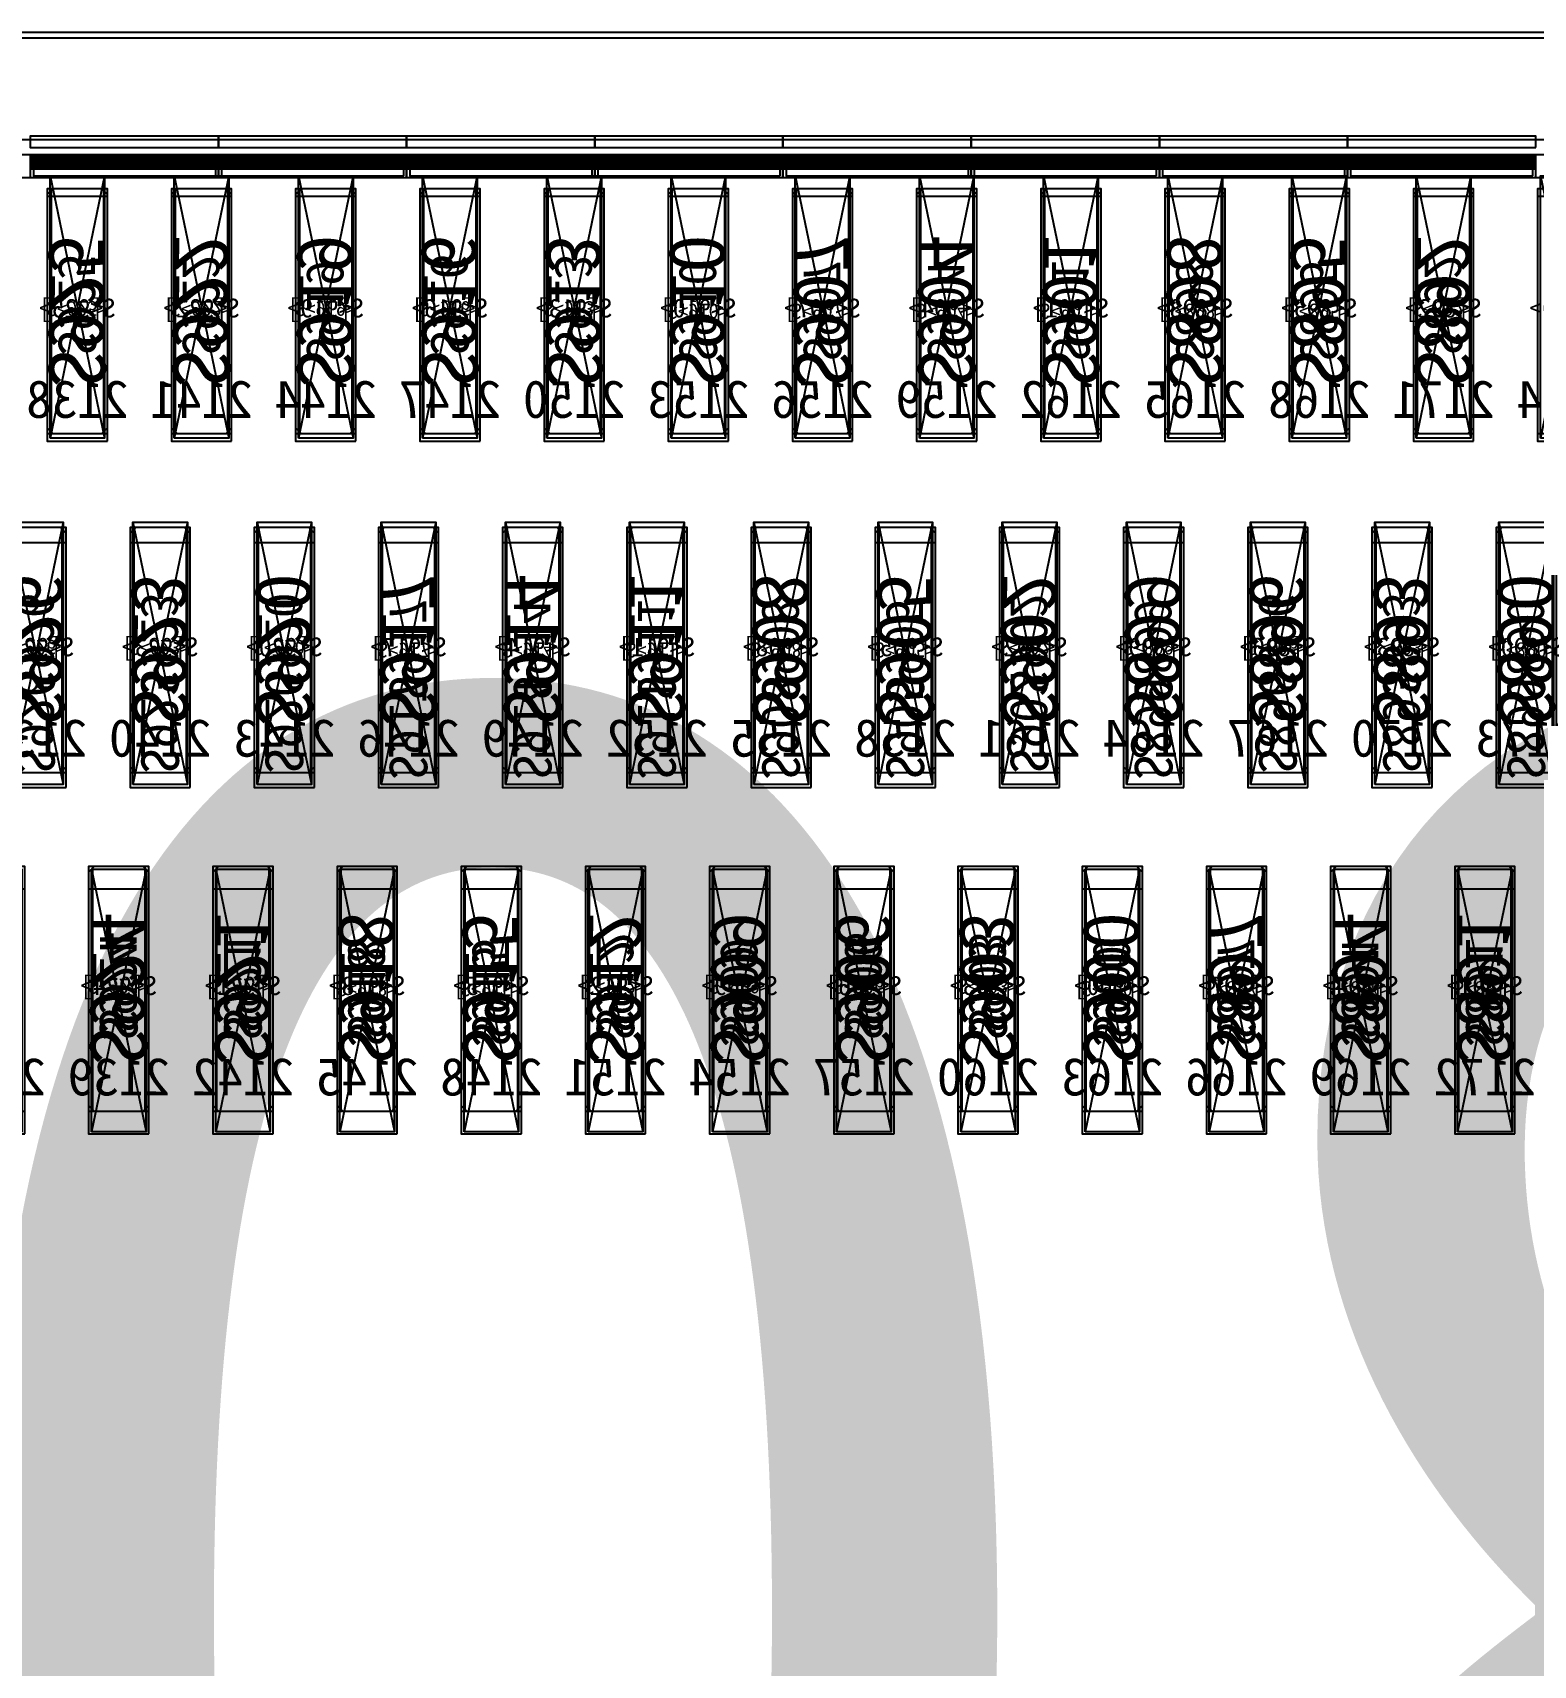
# Model space of a CAD drawing. Header units: millimetres. Extents: x 427 to 2444, y 137 to 817.
# Drawn here: x 1138.7974 to 1139.1962, y 301.2176 to 301.6514 of the extents above; entities that cross this region are included whole.
import ezdxf
from ezdxf.enums import TextEntityAlignment as Align

# ---------------------------------------------------------------- set-up
doc = ezdxf.new("R2010")
doc.units = ezdxf.units.MM
for name, color, linetype in [('L0', 211, 'Continuous'), ('L102', 91, 'Continuous'), ('L114', 213, 'Continuous'), ('L240', 60, 'Continuous'), ('L241', 200, 'Continuous'), ('L242', 51, 'Continuous'), ('L245', 53, 'Continuous'), ('L246', 93, 'Continuous'), ('L247', 13, 'Continuous'), ('L248', 171, 'Continuous'), ('L59', 140, 'Continuous'), ('L63', 4, 'Continuous'), ('L98', 150, 'Continuous')]:
    doc.layers.add(name, color=color, linetype=linetype)
doc.styles.add('txt', font='simhei.ttf')

# ---------------------------------------------------------------- blocks, each defined once
blk = doc.blocks.new('HX8394_F_PAD')
at = {"layer": 'L0'}
blk.add_lwpolyline([(-13.86, -0.4025), (-13.86, 0.4025), (13.86, 0.4025), (13.86, -0.4025), (-13.86, -0.4025)], close=True, dxfattribs=at)
at = {"layer": 'L241'}
blk.add_lwpolyline([(-13.9, -0.435), (-13.9, 0.435), (13.9, 0.435), (13.9, -0.435), (-13.9, -0.435)], close=True, dxfattribs=at)
at = {"layer": 'L242'}
for points in [[(-3.532, 0.3285), (-3.5335, 0.33), (-3.5335, 0.392), (-3.532, 0.3935), (-3.519, 0.3935), (-3.5175, 0.392), (-3.5175, 0.33), (-3.519, 0.3285), (-3.532, 0.3285)], [(-3.499, 0.3285), (-3.5005, 0.33), (-3.5005, 0.392), (-3.499, 0.3935), (-3.486, 0.3935), (-3.4845, 0.392), (-3.4845, 0.33), (-3.486, 0.3285), (-3.499, 0.3285)], [(-3.466, 0.3285), (-3.4675, 0.33), (-3.4675, 0.392), (-3.466, 0.3935), (-3.453, 0.3935), (-3.4515, 0.392), (-3.4515, 0.33), (-3.453, 0.3285), (-3.466, 0.3285)], [(-3.433, 0.3285), (-3.4345, 0.33), (-3.4345, 0.392), (-3.433, 0.3935), (-3.42, 0.3935), (-3.4185, 0.392), (-3.4185, 0.33), (-3.42, 0.3285), (-3.433, 0.3285)], [(-3.4, 0.3285), (-3.4015, 0.33), (-3.4015, 0.392), (-3.4, 0.3935), (-3.387, 0.3935), (-3.3855, 0.392), (-3.3855, 0.33), (-3.387, 0.3285), (-3.4, 0.3285)], [(-3.367, 0.3285), (-3.3685, 0.33), (-3.3685, 0.392), (-3.367, 0.3935), (-3.354, 0.3935), (-3.3525, 0.392), (-3.3525, 0.33), (-3.354, 0.3285), (-3.367, 0.3285)], [(-3.334, 0.3285), (-3.3355, 0.33), (-3.3355, 0.392), (-3.334, 0.3935), (-3.321, 0.3935), (-3.3195, 0.392), (-3.3195, 0.33), (-3.321, 0.3285), (-3.334, 0.3285)], [(-3.301, 0.3285), (-3.3025, 0.33), (-3.3025, 0.392), (-3.301, 0.3935), (-3.288, 0.3935), (-3.2865, 0.392), (-3.2865, 0.33), (-3.288, 0.3285), (-3.301, 0.3285)], [(-3.268, 0.3285), (-3.2695, 0.33), (-3.2695, 0.392), (-3.268, 0.3935), (-3.255, 0.3935), (-3.2535, 0.392), (-3.2535, 0.33), (-3.255, 0.3285), (-3.268, 0.3285)], [(-3.235, 0.3285), (-3.2365, 0.33), (-3.2365, 0.392), (-3.235, 0.3935), (-3.222, 0.3935), (-3.2205, 0.392), (-3.2205, 0.33), (-3.222, 0.3285), (-3.235, 0.3285)], [(-3.202, 0.3285), (-3.2035, 0.33), (-3.2035, 0.392), (-3.202, 0.3935), (-3.189, 0.3935), (-3.1875, 0.392), (-3.1875, 0.33), (-3.189, 0.3285), (-3.202, 0.3285)], [(-3.169, 0.3285), (-3.1705, 0.33), (-3.1705, 0.392), (-3.169, 0.3935), (-3.156, 0.3935), (-3.1545, 0.392), (-3.1545, 0.33), (-3.156, 0.3285), (-3.169, 0.3285)], [(-3.554, 0.2385), (-3.5555, 0.24), (-3.5555, 0.302), (-3.554, 0.3035), (-3.541, 0.3035), (-3.5395, 0.302), (-3.5395, 0.24), (-3.541, 0.2385), (-3.554, 0.2385)], [(-3.521, 0.2385), (-3.5225, 0.24), (-3.5225, 0.302), (-3.521, 0.3035), (-3.508, 0.3035), (-3.5065, 0.302), (-3.5065, 0.24), (-3.508, 0.2385), (-3.521, 0.2385)], [(-3.488, 0.2385), (-3.4895, 0.24), (-3.4895, 0.302), (-3.488, 0.3035), (-3.475, 0.3035), (-3.4735, 0.302), (-3.4735, 0.24), (-3.475, 0.2385), (-3.488, 0.2385)], [(-3.455, 0.2385), (-3.4565, 0.24), (-3.4565, 0.302), (-3.455, 0.3035), (-3.442, 0.3035), (-3.4405, 0.302), (-3.4405, 0.24), (-3.442, 0.2385), (-3.455, 0.2385)], [(-3.422, 0.2385), (-3.4235, 0.24), (-3.4235, 0.302), (-3.422, 0.3035), (-3.409, 0.3035), (-3.4075, 0.302), (-3.4075, 0.24), (-3.409, 0.2385), (-3.422, 0.2385)], [(-3.389, 0.2385), (-3.3905, 0.24), (-3.3905, 0.302), (-3.389, 0.3035), (-3.376, 0.3035), (-3.3745, 0.302), (-3.3745, 0.24), (-3.376, 0.2385), (-3.389, 0.2385)], [(-3.356, 0.2385), (-3.3575, 0.24), (-3.3575, 0.302), (-3.356, 0.3035), (-3.343, 0.3035), (-3.3415, 0.302), (-3.3415, 0.24), (-3.343, 0.2385), (-3.356, 0.2385)], [(-3.323, 0.2385), (-3.3245, 0.24), (-3.3245, 0.302), (-3.323, 0.3035), (-3.31, 0.3035), (-3.3085, 0.302), (-3.3085, 0.24), (-3.31, 0.2385), (-3.323, 0.2385)], [(-3.29, 0.2385), (-3.2915, 0.24), (-3.2915, 0.302), (-3.29, 0.3035), (-3.277, 0.3035), (-3.2755, 0.302), (-3.2755, 0.24), (-3.277, 0.2385), (-3.29, 0.2385)], [(-3.257, 0.2385), (-3.2585, 0.24), (-3.2585, 0.302), (-3.257, 0.3035), (-3.244, 0.3035), (-3.2425, 0.302), (-3.2425, 0.24), (-3.244, 0.2385), (-3.257, 0.2385)], [(-3.224, 0.2385), (-3.2255, 0.24), (-3.2255, 0.302), (-3.224, 0.3035), (-3.211, 0.3035), (-3.2095, 0.302), (-3.2095, 0.24), (-3.211, 0.2385), (-3.224, 0.2385)], [(-3.191, 0.2385), (-3.1925, 0.24), (-3.1925, 0.302), (-3.191, 0.3035), (-3.178, 0.3035), (-3.1765, 0.302), (-3.1765, 0.24), (-3.178, 0.2385), (-3.191, 0.2385)], [(-3.158, 0.2385), (-3.1595, 0.24), (-3.1595, 0.302), (-3.158, 0.3035), (-3.145, 0.3035), (-3.1435, 0.302), (-3.1435, 0.24), (-3.145, 0.2385), (-3.158, 0.2385)], [(-3.543, 0.1485), (-3.5445, 0.15), (-3.5445, 0.212), (-3.543, 0.2135), (-3.53, 0.2135), (-3.5285, 0.212), (-3.5285, 0.15), (-3.53, 0.1485), (-3.543, 0.1485)], [(-3.51, 0.1485), (-3.5115, 0.15), (-3.5115, 0.212), (-3.51, 0.2135), (-3.497, 0.2135), (-3.4955, 0.212), (-3.4955, 0.15), (-3.497, 0.1485), (-3.51, 0.1485)], [(-3.477, 0.1485), (-3.4785, 0.15), (-3.4785, 0.212), (-3.477, 0.2135), (-3.464, 0.2135), (-3.4625, 0.212), (-3.4625, 0.15), (-3.464, 0.1485), (-3.477, 0.1485)], [(-3.444, 0.1485), (-3.4455, 0.15), (-3.4455, 0.212), (-3.444, 0.2135), (-3.431, 0.2135), (-3.4295, 0.212), (-3.4295, 0.15), (-3.431, 0.1485), (-3.444, 0.1485)], [(-3.411, 0.1485), (-3.4125, 0.15), (-3.4125, 0.212), (-3.411, 0.2135), (-3.398, 0.2135), (-3.3965, 0.212), (-3.3965, 0.15), (-3.398, 0.1485), (-3.411, 0.1485)], [(-3.378, 0.1485), (-3.3795, 0.15), (-3.3795, 0.212), (-3.378, 0.2135), (-3.365, 0.2135), (-3.3635, 0.212), (-3.3635, 0.15), (-3.365, 0.1485), (-3.378, 0.1485)], [(-3.345, 0.1485), (-3.3465, 0.15), (-3.3465, 0.212), (-3.345, 0.2135), (-3.332, 0.2135), (-3.3305, 0.212), (-3.3305, 0.15), (-3.332, 0.1485), (-3.345, 0.1485)], [(-3.312, 0.1485), (-3.3135, 0.15), (-3.3135, 0.212), (-3.312, 0.2135), (-3.299, 0.2135), (-3.2975, 0.212), (-3.2975, 0.15), (-3.299, 0.1485), (-3.312, 0.1485)], [(-3.279, 0.1485), (-3.2805, 0.15), (-3.2805, 0.212), (-3.279, 0.2135), (-3.266, 0.2135), (-3.2645, 0.212), (-3.2645, 0.15), (-3.266, 0.1485), (-3.279, 0.1485)], [(-3.246, 0.1485), (-3.2475, 0.15), (-3.2475, 0.212), (-3.246, 0.2135), (-3.233, 0.2135), (-3.2315, 0.212), (-3.2315, 0.15), (-3.233, 0.1485), (-3.246, 0.1485)], [(-3.213, 0.1485), (-3.2145, 0.15), (-3.2145, 0.212), (-3.213, 0.2135), (-3.2, 0.2135), (-3.1985, 0.212), (-3.1985, 0.15), (-3.2, 0.1485), (-3.213, 0.1485)], [(-3.18, 0.1485), (-3.1815, 0.15), (-3.1815, 0.212), (-3.18, 0.2135), (-3.167, 0.2135), (-3.1655, 0.212), (-3.1655, 0.15), (-3.167, 0.1485), (-3.18, 0.1485)]]:
    blk.add_lwpolyline(points, close=True, dxfattribs=at)
at = {"layer": 'L247', "style": 'txt'}
for s, p in [('S892', (-3.5255, 0.362666)), ('S895', (-3.4925, 0.361)), ('S898', (-3.4595, 0.361)), ('S901', (-3.4265, 0.361)), ('S904', (-3.3935, 0.361)), ('S907', (-3.3605, 0.361)), ('S910', (-3.3275, 0.361)), ('S913', (-3.2945, 0.362666)), ('S916', (-3.2615, 0.362666)), ('S919', (-3.2285, 0.361)), ('S922', (-3.1955, 0.362666)), ('S925', (-3.1625, 0.362666)), ('S890', (-3.5475, 0.271)), ('S893', (-3.5145, 0.272666)), ('S896', (-3.4815, 0.272666)), ('S899', (-3.4485, 0.271)), ('S902', (-3.4155, 0.272666)), ('S905', (-3.3825, 0.271)), ('S908', (-3.3495, 0.271)), ('S911', (-3.3165, 0.271)), ('S914', (-3.2835, 0.271)), ('S917', (-3.2505, 0.271)), ('S920', (-3.2175, 0.272666)), ('S923', (-3.1845, 0.272666)), ('S926', (-3.1515, 0.272666)), ('S903', (-3.4045, 0.182666)), ('S906', (-3.3715, 0.182666)), ('S912', (-3.3055, 0.182666)), ('S921', (-3.2065, 0.182666)), ('S924', (-3.1735, 0.182666)), ('S891', (-3.5365, 0.181)), ('S894', (-3.5035, 0.181)), ('S897', (-3.4705, 0.181)), ('S900', (-3.4375, 0.181)), ('S909', (-3.3385, 0.181)), ('S915', (-3.2725, 0.181)), ('S918', (-3.2395, 0.181))]:
    blk.add_text(s, height=0.01, rotation=90, dxfattribs=at).set_placement(p, align=Align.MIDDLE_CENTER)
at = {"layer": 'L248', "style": 'txt'}
blk.add_text('27800x870(include SR&SL)', height=0.5, dxfattribs=at).set_placement((-0.381772, 0.019694), align=Align.MIDDLE_CENTER)
blk = doc.blocks.new('NTBUMP_65X16')
at = {"layer": 'L242'}
blk.add_lwpolyline([(-0.008, -0.0325), (-0.008, 0.0325), (0.008, 0.0325), (0.008, -0.0325), (-0.008, -0.0325)], close=True, dxfattribs=at)
blk = doc.blocks.new('ILI9881C_AA_NTBUMP_PM_875UM')
at = {"layer": 'L241'}
blk.add_lwpolyline([(-13.92, -0.4375), (-13.92, 0.4375), (13.92, 0.4375), (13.92, -0.4375), (-13.92, -0.4375)], close=True, dxfattribs=at)
at = {"rotation": 180}
for p in [(-3.5255, 0.365), (-3.4925, 0.365), (-3.4595, 0.365), (-3.4265, 0.365), (-3.3935, 0.365), (-3.3605, 0.365), (-3.3275, 0.365), (-3.2945, 0.365), (-3.2615, 0.365), (-3.2285, 0.365), (-3.1955, 0.365), (-3.1625, 0.365), (-3.5475, 0.275), (-3.5145, 0.275), (-3.4815, 0.275), (-3.4485, 0.275), (-3.4155, 0.275), (-3.3825, 0.275), (-3.3495, 0.275), (-3.3165, 0.275), (-3.2835, 0.275), (-3.2505, 0.275), (-3.2175, 0.275), (-3.1845, 0.275), (-3.1515, 0.275), (-3.5365, 0.185), (-3.5035, 0.185), (-3.4705, 0.185), (-3.4375, 0.185), (-3.4045, 0.185), (-3.3715, 0.185), (-3.3385, 0.185), (-3.3055, 0.185), (-3.2725, 0.185), (-3.2395, 0.185), (-3.2065, 0.185), (-3.1735, 0.185)]:
    blk.add_blockref('NTBUMP_65X16', p, dxfattribs=at)
at = {"layer": 'L246', "style": 'txt'}
for s, p in [('S892', (-3.5255, 0.365)), ('S895', (-3.4925, 0.365)), ('S898', (-3.4595, 0.365)), ('S901', (-3.4265, 0.365)), ('S904', (-3.3935, 0.365)), ('S907', (-3.3605, 0.365)), ('S910', (-3.3275, 0.365)), ('S913', (-3.2945, 0.365)), ('S916', (-3.2615, 0.365)), ('S919', (-3.2285, 0.365)), ('S922', (-3.1955, 0.365)), ('S925', (-3.1625, 0.365)), ('S890', (-3.5475, 0.275)), ('S893', (-3.5145, 0.275)), ('S896', (-3.4815, 0.275)), ('S899', (-3.4485, 0.275)), ('S902', (-3.4155, 0.275)), ('S905', (-3.3825, 0.275)), ('S908', (-3.3495, 0.275)), ('S911', (-3.3165, 0.275)), ('S914', (-3.2835, 0.275)), ('S917', (-3.2505, 0.275)), ('S920', (-3.2175, 0.275)), ('S923', (-3.1845, 0.275)), ('S926', (-3.1515, 0.275)), ('S891', (-3.5365, 0.185)), ('S894', (-3.5035, 0.185)), ('S897', (-3.4705, 0.185)), ('S900', (-3.4375, 0.185)), ('S903', (-3.4045, 0.185)), ('S906', (-3.3715, 0.185)), ('S909', (-3.3385, 0.185)), ('S912', (-3.3055, 0.185)), ('S915', (-3.2725, 0.185)), ('S918', (-3.2395, 0.185)), ('S921', (-3.2065, 0.185)), ('S924', (-3.1735, 0.185))]:
    blk.add_text(s, height=0.015, rotation=90, dxfattribs=at).set_placement(p, align=Align.MIDDLE_CENTER)
for s, p in [('2174', (-3.5585, 0.341666)), ('2171', (-3.5255, 0.341666)), ('2168', (-3.4925, 0.341666)), ('2165', (-3.4595, 0.341666)), ('2162', (-3.4265, 0.341666)), ('2159', (-3.3935, 0.341666)), ('2156', (-3.3605, 0.341666)), ('2153', (-3.3275, 0.341666)), ('2150', (-3.2945, 0.341666)), ('2147', (-3.2615, 0.341666)), ('2144', (-3.2285, 0.341666)), ('2141', (-3.1955, 0.341666)), ('2138', (-3.1625, 0.341666)), ('2173', (-3.5475, 0.251666)), ('2170', (-3.5145, 0.251666)), ('2167', (-3.4815, 0.251666)), ('2164', (-3.4485, 0.251666)), ('2161', (-3.4155, 0.251666)), ('2158', (-3.3825, 0.251666)), ('2155', (-3.3495, 0.251666)), ('2152', (-3.3165, 0.251666)), ('2149', (-3.2835, 0.251666)), ('2146', (-3.2505, 0.251666)), ('2143', (-3.2175, 0.251666)), ('2140', (-3.1845, 0.251666)), ('2137', (-3.1515, 0.251666)), ('2172', (-3.5365, 0.161666)), ('2169', (-3.5035, 0.161666)), ('2166', (-3.4705, 0.161666)), ('2163', (-3.4375, 0.161666)), ('2160', (-3.4045, 0.161666)), ('2157', (-3.3715, 0.161666)), ('2154', (-3.3385, 0.161666)), ('2151', (-3.3055, 0.161666)), ('2148', (-3.2725, 0.161666)), ('2145', (-3.2395, 0.161666)), ('2142', (-3.2065, 0.161666)), ('2139', (-3.1735, 0.161666)), ('2136', (-3.1405, 0.161666))]:
    blk.add_text(s, height=0.01, dxfattribs=at).set_placement(p, align=Align.MIDDLE_CENTER)
blk = doc.blocks.new('OUT_3BUMP')
at = {"layer": 'L242'}
for points in [[(0, 0.206), (0, 0.271), (0.016, 0.271), (0.016, 0.206), (0, 0.206)], [(0.011, 0.116), (0.011, 0.181), (0.027, 0.181), (0.027, 0.116), (0.011, 0.116)], [(0.022, 0.026), (0.022, 0.091), (0.038, 0.091), (0.038, 0.026), (0.022, 0.026)]]:
    blk.add_lwpolyline(points, close=True, dxfattribs=at)
blk = doc.blocks.new('JD9365Z_PAD_20170829_Y880')
at = {"layer": 'L241'}
blk.add_lwpolyline([(-13.95, -0.41), (-13.95, 0.41), (13.95, 0.41), (13.95, -0.41), (-13.95, -0.41)], close=True, dxfattribs=at)
at = {"row_count": 1, "column_count": 372, "row_spacing": 0.245, "column_spacing": 0.033}
blk.add_blockref('OUT_3BUMP', (-13.6645, 0.13), dxfattribs=at)
at = {"layer": 'L240', "style": 'txt'}
for s, p in [('S[892]', (-3.5255, 0.369333)), ('S[895]', (-3.4925, 0.369333)), ('S[898]', (-3.4595, 0.369333)), ('S[901]', (-3.4265, 0.369333)), ('S[904]', (-3.3935, 0.369333)), ('S[907]', (-3.3605, 0.369333)), ('S[910]', (-3.3275, 0.369333)), ('S[913]', (-3.2945, 0.369333)), ('S[916]', (-3.2615, 0.369333)), ('S[919]', (-3.2285, 0.369333)), ('S[922]', (-3.1955, 0.369333)), ('S[925]', (-3.1625, 0.369333)), ('S[890]', (-3.5475, 0.279333)), ('S[893]', (-3.5145, 0.279333)), ('S[896]', (-3.4815, 0.279333)), ('S[899]', (-3.4485, 0.279333)), ('S[902]', (-3.4155, 0.279333)), ('S[905]', (-3.3825, 0.279333)), ('S[908]', (-3.3495, 0.279333)), ('S[911]', (-3.3165, 0.279333)), ('S[914]', (-3.2835, 0.279333)), ('S[917]', (-3.2505, 0.279333)), ('S[920]', (-3.2175, 0.279333)), ('S[923]', (-3.1845, 0.279333)), ('S[926]', (-3.1515, 0.279333)), ('S[891]', (-3.5365, 0.189333)), ('S[894]', (-3.5035, 0.189333)), ('S[897]', (-3.4705, 0.189333)), ('S[900]', (-3.4375, 0.189333)), ('S[903]', (-3.4045, 0.189333)), ('S[906]', (-3.3715, 0.189333)), ('S[909]', (-3.3385, 0.189333)), ('S[912]', (-3.3055, 0.189333)), ('S[915]', (-3.2725, 0.189333)), ('S[918]', (-3.2395, 0.189333)), ('S[921]', (-3.2065, 0.189333)), ('S[924]', (-3.1735, 0.189333))]:
    blk.add_text(s, height=0.005, dxfattribs=at).set_placement(p, align=Align.MIDDLE_CENTER)
blk = doc.blocks.new('NV3052C3P_BUMP_ORI_20190911')
at = {"layer": 'L241'}
blk.add_lwpolyline([(-13.8, -0.398), (-13.8, 0.398), (13.8, 0.398), (13.8, -0.398), (-13.8, -0.398)], close=True, dxfattribs=at)
at = {"layer": 'L242'}
for points in [[(-3.5335, 0.32), (-3.5335, 0.385), (-3.5175, 0.385), (-3.5175, 0.32), (-3.5335, 0.32)], [(-3.5005, 0.32), (-3.5005, 0.385), (-3.4845, 0.385), (-3.4845, 0.32), (-3.5005, 0.32)], [(-3.4675, 0.32), (-3.4675, 0.385), (-3.4515, 0.385), (-3.4515, 0.32), (-3.4675, 0.32)], [(-3.4345, 0.32), (-3.4345, 0.385), (-3.4185, 0.385), (-3.4185, 0.32), (-3.4345, 0.32)], [(-3.4015, 0.32), (-3.4015, 0.385), (-3.3855, 0.385), (-3.3855, 0.32), (-3.4015, 0.32)], [(-3.3685, 0.32), (-3.3685, 0.385), (-3.3525, 0.385), (-3.3525, 0.32), (-3.3685, 0.32)], [(-3.3355, 0.32), (-3.3355, 0.385), (-3.3195, 0.385), (-3.3195, 0.32), (-3.3355, 0.32)], [(-3.3025, 0.32), (-3.3025, 0.385), (-3.2865, 0.385), (-3.2865, 0.32), (-3.3025, 0.32)], [(-3.2695, 0.32), (-3.2695, 0.385), (-3.2535, 0.385), (-3.2535, 0.32), (-3.2695, 0.32)], [(-3.2365, 0.32), (-3.2365, 0.385), (-3.2205, 0.385), (-3.2205, 0.32), (-3.2365, 0.32)], [(-3.2035, 0.32), (-3.2035, 0.385), (-3.1875, 0.385), (-3.1875, 0.32), (-3.2035, 0.32)], [(-3.1705, 0.32), (-3.1705, 0.385), (-3.1545, 0.385), (-3.1545, 0.32), (-3.1705, 0.32)], [(-3.5555, 0.23), (-3.5555, 0.295), (-3.5395, 0.295), (-3.5395, 0.23), (-3.5555, 0.23)], [(-3.5225, 0.23), (-3.5225, 0.295), (-3.5065, 0.295), (-3.5065, 0.23), (-3.5225, 0.23)], [(-3.4895, 0.23), (-3.4895, 0.295), (-3.4735, 0.295), (-3.4735, 0.23), (-3.4895, 0.23)], [(-3.4565, 0.23), (-3.4565, 0.295), (-3.4405, 0.295), (-3.4405, 0.23), (-3.4565, 0.23)], [(-3.4235, 0.23), (-3.4235, 0.295), (-3.4075, 0.295), (-3.4075, 0.23), (-3.4235, 0.23)], [(-3.3905, 0.23), (-3.3905, 0.295), (-3.3745, 0.295), (-3.3745, 0.23), (-3.3905, 0.23)], [(-3.3575, 0.23), (-3.3575, 0.295), (-3.3415, 0.295), (-3.3415, 0.23), (-3.3575, 0.23)], [(-3.3245, 0.23), (-3.3245, 0.295), (-3.3085, 0.295), (-3.3085, 0.23), (-3.3245, 0.23)], [(-3.2915, 0.23), (-3.2915, 0.295), (-3.2755, 0.295), (-3.2755, 0.23), (-3.2915, 0.23)], [(-3.2585, 0.23), (-3.2585, 0.295), (-3.2425, 0.295), (-3.2425, 0.23), (-3.2585, 0.23)], [(-3.2255, 0.23), (-3.2255, 0.295), (-3.2095, 0.295), (-3.2095, 0.23), (-3.2255, 0.23)], [(-3.1925, 0.23), (-3.1925, 0.295), (-3.1765, 0.295), (-3.1765, 0.23), (-3.1925, 0.23)], [(-3.1595, 0.23), (-3.1595, 0.295), (-3.1435, 0.295), (-3.1435, 0.23), (-3.1595, 0.23)], [(-3.5445, 0.14), (-3.5445, 0.205), (-3.5285, 0.205), (-3.5285, 0.14), (-3.5445, 0.14)], [(-3.5115, 0.14), (-3.5115, 0.205), (-3.4955, 0.205), (-3.4955, 0.14), (-3.5115, 0.14)], [(-3.4785, 0.14), (-3.4785, 0.205), (-3.4625, 0.205), (-3.4625, 0.14), (-3.4785, 0.14)], [(-3.4455, 0.14), (-3.4455, 0.205), (-3.4295, 0.205), (-3.4295, 0.14), (-3.4455, 0.14)], [(-3.4125, 0.14), (-3.4125, 0.205), (-3.3965, 0.205), (-3.3965, 0.14), (-3.4125, 0.14)], [(-3.3795, 0.14), (-3.3795, 0.205), (-3.3635, 0.205), (-3.3635, 0.14), (-3.3795, 0.14)], [(-3.3465, 0.14), (-3.3465, 0.205), (-3.3305, 0.205), (-3.3305, 0.14), (-3.3465, 0.14)], [(-3.3135, 0.14), (-3.3135, 0.205), (-3.2975, 0.205), (-3.2975, 0.14), (-3.3135, 0.14)], [(-3.2805, 0.14), (-3.2805, 0.205), (-3.2645, 0.205), (-3.2645, 0.14), (-3.2805, 0.14)], [(-3.2475, 0.14), (-3.2475, 0.205), (-3.2315, 0.205), (-3.2315, 0.14), (-3.2475, 0.14)], [(-3.2145, 0.14), (-3.2145, 0.205), (-3.1985, 0.205), (-3.1985, 0.14), (-3.2145, 0.14)], [(-3.1815, 0.14), (-3.1815, 0.205), (-3.1655, 0.205), (-3.1655, 0.14), (-3.1815, 0.14)]]:
    blk.add_lwpolyline(points, close=True, dxfattribs=at)
at = {"layer": 'L245', "style": 'txt'}
for s, p in [('S<889>', (-3.558527, 0.353333)), ('S<892>', (-3.525527, 0.353333)), ('S<895>', (-3.492527, 0.353333)), ('S<898>', (-3.459527, 0.353333)), ('S<901>', (-3.426527, 0.353333)), ('S<904>', (-3.393527, 0.353333)), ('S<907>', (-3.360527, 0.353333)), ('S<910>', (-3.327527, 0.353333)), ('S<913>', (-3.294527, 0.353333)), ('S<916>', (-3.261527, 0.353333)), ('S<919>', (-3.228527, 0.353333)), ('S<922>', (-3.195527, 0.353333)), ('S<925>', (-3.162527, 0.353333)), ('S<890>', (-3.547527, 0.263333)), ('S<893>', (-3.514527, 0.263333)), ('S<896>', (-3.481527, 0.263333)), ('S<899>', (-3.448527, 0.263333)), ('S<902>', (-3.415527, 0.263333)), ('S<905>', (-3.382527, 0.263333)), ('S<908>', (-3.349527, 0.263333)), ('S<911>', (-3.316527, 0.263333)), ('S<914>', (-3.283527, 0.263333)), ('S<917>', (-3.250527, 0.263333)), ('S<920>', (-3.217527, 0.263333)), ('S<923>', (-3.184527, 0.263333)), ('S<926>', (-3.151527, 0.263333)), ('S<891>', (-3.536527, 0.173333)), ('S<894>', (-3.503527, 0.173333)), ('S<897>', (-3.470527, 0.173333)), ('S<900>', (-3.437527, 0.173333)), ('S<903>', (-3.404527, 0.173333)), ('S<906>', (-3.371527, 0.173333)), ('S<909>', (-3.338527, 0.173333)), ('S<912>', (-3.305527, 0.173333)), ('S<915>', (-3.272527, 0.173333)), ('S<918>', (-3.239527, 0.173333)), ('S<921>', (-3.206527, 0.173333)), ('S<924>', (-3.173527, 0.173333))]:
    blk.add_text(s, height=0.005, dxfattribs=at).set_placement(p, align=Align.MIDDLE_CENTER)
blk = doc.blocks.new('BUMP_14_65')
at = {"layer": 'L242'}
blk.add_lwpolyline([(-0.007, -0.022), (-0.007, 0.043), (0.007, 0.043), (0.007, -0.022), (-0.007, -0.022)], close=True, dxfattribs=at)
blk = doc.blocks.new('FL11283_A_OTHER')
at = {"layer": 'L102'}
blk.add_lwpolyline([(-13.86, 0), (-13.86, 0.41), (0, 0.41), (0, 0), (-13.86, 0)], close=True, dxfattribs=at)
at = {"layer": 'L241'}
blk.add_lwpolyline([(-13.86, -0.41), (-13.86, 0.41), (13.86, 0.41), (13.86, 0.404), (-13.854, 0.404), (-13.854, -0.404), (13.854, -0.404), (13.854, 0.404), (13.86, 0.404), (13.86, -0.41), (-13.86, -0.41)], close=True, dxfattribs=at)
at = {"layer": 'L59'}
blk.add_lwpolyline([(-13.86, -0.41), (-13.86, 0.41), (13.86, 0.41), (13.86, -0.41), (-13.86, -0.41)], close=True, dxfattribs=at)
for p in [(-3.5255, 0.358), (-3.4925, 0.358), (-3.4595, 0.358), (-3.4265, 0.358), (-3.3935, 0.358), (-3.3605, 0.358), (-3.3275, 0.358), (-3.2945, 0.358), (-3.2615, 0.358), (-3.2285, 0.358), (-3.1955, 0.358), (-3.1625, 0.358), (-3.5475, 0.268), (-3.5145, 0.268), (-3.4815, 0.268), (-3.4485, 0.268), (-3.4155, 0.268), (-3.3825, 0.268), (-3.3495, 0.268), (-3.3165, 0.268), (-3.2835, 0.268), (-3.2505, 0.268), (-3.2175, 0.268), (-3.1845, 0.268), (-3.1515, 0.268), (-3.5365, 0.178), (-3.5035, 0.178), (-3.4705, 0.178), (-3.4375, 0.178), (-3.4045, 0.178), (-3.3715, 0.178), (-3.3385, 0.178), (-3.3055, 0.178), (-3.2725, 0.178), (-3.2395, 0.178), (-3.2065, 0.178), (-3.1735, 0.178)]:
    blk.add_blockref('BUMP_14_65', p)
at = {"layer": 'L102', "style": 'txt'}
for s, p in [('S892', (-3.5255, 0.370166)), ('S913', (-3.2945, 0.370166)), ('S916', (-3.2615, 0.370166)), ('S922', (-3.1955, 0.370166)), ('S925', (-3.1625, 0.370166)), ('S895', (-3.4925, 0.3685)), ('S898', (-3.4595, 0.3685)), ('S901', (-3.4265, 0.3685)), ('S904', (-3.3935, 0.3685)), ('S907', (-3.3605, 0.3685)), ('S910', (-3.3275, 0.3685)), ('S919', (-3.2285, 0.3685)), ('S890', (-3.5475, 0.2575)), ('S893', (-3.5145, 0.259166)), ('S896', (-3.4815, 0.259166)), ('S899', (-3.4485, 0.2575)), ('S902', (-3.4155, 0.259166)), ('S905', (-3.3825, 0.2575)), ('S908', (-3.3495, 0.2575)), ('S911', (-3.3165, 0.2575)), ('S914', (-3.2835, 0.2575)), ('S917', (-3.2505, 0.2575)), ('S920', (-3.2175, 0.259166)), ('S923', (-3.1845, 0.259166)), ('S926', (-3.1515, 0.259166)), ('S894', (-3.5035, 0.1865)), ('S903', (-3.4045, 0.188166)), ('S906', (-3.3715, 0.188166)), ('S912', (-3.3055, 0.188166)), ('S921', (-3.2065, 0.188166)), ('S924', (-3.1735, 0.188166)), ('S891', (-3.5365, 0.1865)), ('S897', (-3.4705, 0.1865)), ('S900', (-3.4375, 0.1865)), ('S909', (-3.3385, 0.1865)), ('S915', (-3.2725, 0.1865)), ('S918', (-3.2395, 0.1865))]:
    blk.add_text(s, height=0.01, rotation=90, dxfattribs=at).set_placement(p, align=Align.MIDDLE_CENTER)
blk = doc.blocks.new('GC9702_LCDPAD_BUMP')
at = {"layer": 'L242'}
blk.add_lwpolyline([(-0.008, -0.0325), (-0.008, 0.0325), (0.008, 0.0325), (0.008, -0.0325), (-0.008, -0.0325)], close=True, dxfattribs=at)
blk = doc.blocks.new('GC9702_BUMP_NOCOMPENSATION')
at = {"layer": 'L114', "const_width": 0.004}
for points in [[(-3.55, 0.378), (-3.5, 0.378)], [(-3.55, 0.378), (-3.5, 0.378)], [(-3.55, 0.378), (-3.5, 0.378)], [(-3.55, 0.378), (-3.5, 0.378)], [(-3.5, 0.378), (-3.45, 0.378)], [(-3.5, 0.378), (-3.45, 0.378)], [(-3.5, 0.378), (-3.45, 0.378)], [(-3.5, 0.378), (-3.45, 0.378)], [(-3.45, 0.378), (-3.4, 0.378)], [(-3.45, 0.378), (-3.4, 0.378)], [(-3.45, 0.378), (-3.4, 0.378)], [(-3.45, 0.378), (-3.4, 0.378)], [(-3.4, 0.378), (-3.35, 0.378)], [(-3.4, 0.378), (-3.35, 0.378)], [(-3.4, 0.378), (-3.35, 0.378)], [(-3.4, 0.378), (-3.35, 0.378)], [(-3.35, 0.378), (-3.3, 0.378)], [(-3.35, 0.378), (-3.3, 0.378)], [(-3.35, 0.378), (-3.3, 0.378)], [(-3.35, 0.378), (-3.3, 0.378)], [(-3.3, 0.378), (-3.25, 0.378)], [(-3.3, 0.378), (-3.25, 0.378)], [(-3.3, 0.378), (-3.25, 0.378)], [(-3.3, 0.378), (-3.25, 0.378)], [(-3.25, 0.378), (-3.2, 0.378)], [(-3.25, 0.378), (-3.2, 0.378)], [(-3.25, 0.378), (-3.2, 0.378)], [(-3.25, 0.378), (-3.2, 0.378)], [(-3.2, 0.378), (-3.15, 0.378)], [(-3.2, 0.378), (-3.15, 0.378)], [(-3.2, 0.378), (-3.15, 0.378)], [(-3.2, 0.378), (-3.15, 0.378)]]:
    blk.add_lwpolyline(points, dxfattribs=at)
at = {"layer": 'L114'}
for points in [[(-3.55, 0.374), (-3.55, 0.38), (-3.5, 0.38), (-3.5, 0.374), (-3.55, 0.374)], [(-3.55, 0.374), (-3.55, 0.38), (-3.5, 0.38), (-3.5, 0.374), (-3.55, 0.374)], [(-3.54926, 0.37443), (-3.54926, 0.379), (-3.50082, 0.379), (-3.50082, 0.37443), (-3.54926, 0.37443)], [(-3.54926, 0.37443), (-3.54926, 0.379), (-3.50082, 0.379), (-3.50082, 0.37443), (-3.54926, 0.37443)], [(-3.5, 0.374), (-3.5, 0.38), (-3.45, 0.38), (-3.45, 0.374), (-3.5, 0.374)], [(-3.5, 0.374), (-3.5, 0.38), (-3.45, 0.38), (-3.45, 0.374), (-3.5, 0.374)], [(-3.49926, 0.37443), (-3.49926, 0.379), (-3.45082, 0.379), (-3.45082, 0.37443), (-3.49926, 0.37443)], [(-3.49926, 0.37443), (-3.49926, 0.379), (-3.45082, 0.379), (-3.45082, 0.37443), (-3.49926, 0.37443)], [(-3.45, 0.374), (-3.45, 0.38), (-3.4, 0.38), (-3.4, 0.374), (-3.45, 0.374)], [(-3.45, 0.374), (-3.45, 0.38), (-3.4, 0.38), (-3.4, 0.374), (-3.45, 0.374)], [(-3.44926, 0.37443), (-3.44926, 0.379), (-3.40082, 0.379), (-3.40082, 0.37443), (-3.44926, 0.37443)], [(-3.44926, 0.37443), (-3.44926, 0.379), (-3.40082, 0.379), (-3.40082, 0.37443), (-3.44926, 0.37443)], [(-3.4, 0.374), (-3.4, 0.38), (-3.35, 0.38), (-3.35, 0.374), (-3.4, 0.374)], [(-3.4, 0.374), (-3.4, 0.38), (-3.35, 0.38), (-3.35, 0.374), (-3.4, 0.374)], [(-3.39926, 0.37443), (-3.39926, 0.379), (-3.35082, 0.379), (-3.35082, 0.37443), (-3.39926, 0.37443)], [(-3.39926, 0.37443), (-3.39926, 0.379), (-3.35082, 0.379), (-3.35082, 0.37443), (-3.39926, 0.37443)], [(-3.35, 0.374), (-3.35, 0.38), (-3.3, 0.38), (-3.3, 0.374), (-3.35, 0.374)], [(-3.35, 0.374), (-3.35, 0.38), (-3.3, 0.38), (-3.3, 0.374), (-3.35, 0.374)], [(-3.34926, 0.37443), (-3.34926, 0.379), (-3.30082, 0.379), (-3.30082, 0.37443), (-3.34926, 0.37443)], [(-3.34926, 0.37443), (-3.34926, 0.379), (-3.30082, 0.379), (-3.30082, 0.37443), (-3.34926, 0.37443)], [(-3.3, 0.374), (-3.3, 0.38), (-3.25, 0.38), (-3.25, 0.374), (-3.3, 0.374)], [(-3.3, 0.374), (-3.3, 0.38), (-3.25, 0.38), (-3.25, 0.374), (-3.3, 0.374)], [(-3.29926, 0.37443), (-3.29926, 0.379), (-3.25082, 0.379), (-3.25082, 0.37443), (-3.29926, 0.37443)], [(-3.29926, 0.37443), (-3.29926, 0.379), (-3.25082, 0.379), (-3.25082, 0.37443), (-3.29926, 0.37443)], [(-3.25, 0.374), (-3.25, 0.38), (-3.2, 0.38), (-3.2, 0.374), (-3.25, 0.374)], [(-3.25, 0.374), (-3.25, 0.38), (-3.2, 0.38), (-3.2, 0.374), (-3.25, 0.374)], [(-3.24926, 0.37443), (-3.24926, 0.379), (-3.20082, 0.379), (-3.20082, 0.37443), (-3.24926, 0.37443)], [(-3.24926, 0.37443), (-3.24926, 0.379), (-3.20082, 0.379), (-3.20082, 0.37443), (-3.24926, 0.37443)], [(-3.2, 0.374), (-3.2, 0.38), (-3.15, 0.38), (-3.15, 0.374), (-3.2, 0.374)], [(-3.2, 0.374), (-3.2, 0.38), (-3.15, 0.38), (-3.15, 0.374), (-3.2, 0.374)], [(-3.19926, 0.37443), (-3.19926, 0.379), (-3.15082, 0.379), (-3.15082, 0.37443), (-3.19926, 0.37443)], [(-3.19926, 0.37443), (-3.19926, 0.379), (-3.15082, 0.379), (-3.15082, 0.37443), (-3.19926, 0.37443)]]:
    blk.add_lwpolyline(points, close=True, dxfattribs=at)
at = {"layer": 'L241'}
for points in [[(-3.55, 0.382), (-3.55, 0.385), (-3.5, 0.385), (-3.5, 0.382), (-3.55, 0.382)], [(-3.55, 0.382), (-3.55, 0.385), (-3.5, 0.385), (-3.5, 0.382), (-3.55, 0.382)], [(-3.5, 0.382), (-3.5, 0.385), (-3.45, 0.385), (-3.45, 0.382), (-3.5, 0.382)], [(-3.5, 0.382), (-3.5, 0.385), (-3.45, 0.385), (-3.45, 0.382), (-3.5, 0.382)], [(-3.45, 0.382), (-3.45, 0.385), (-3.4, 0.385), (-3.4, 0.382), (-3.45, 0.382)], [(-3.45, 0.382), (-3.45, 0.385), (-3.4, 0.385), (-3.4, 0.382), (-3.45, 0.382)], [(-3.4, 0.382), (-3.4, 0.385), (-3.35, 0.385), (-3.35, 0.382), (-3.4, 0.382)], [(-3.4, 0.382), (-3.4, 0.385), (-3.35, 0.385), (-3.35, 0.382), (-3.4, 0.382)], [(-3.35, 0.382), (-3.35, 0.385), (-3.3, 0.385), (-3.3, 0.382), (-3.35, 0.382)], [(-3.35, 0.382), (-3.35, 0.385), (-3.3, 0.385), (-3.3, 0.382), (-3.35, 0.382)], [(-3.3, 0.382), (-3.3, 0.385), (-3.25, 0.385), (-3.25, 0.382), (-3.3, 0.382)], [(-3.3, 0.382), (-3.3, 0.385), (-3.25, 0.385), (-3.25, 0.382), (-3.3, 0.382)], [(-3.25, 0.382), (-3.25, 0.385), (-3.2, 0.385), (-3.2, 0.382), (-3.25, 0.382)], [(-3.25, 0.382), (-3.25, 0.385), (-3.2, 0.385), (-3.2, 0.382), (-3.25, 0.382)], [(-3.2, 0.382), (-3.2, 0.385), (-3.15, 0.385), (-3.15, 0.382), (-3.2, 0.382)], [(-3.2, 0.382), (-3.2, 0.385), (-3.15, 0.385), (-3.15, 0.382), (-3.2, 0.382)]]:
    blk.add_lwpolyline(points, close=True, dxfattribs=at)
at = {"row_count": 1, "column_count": 413, "row_spacing": 0.065, "column_spacing": 0.033}
for p in [(-13.6235, 0.3365), (-13.6125, 0.2445), (-13.6015, 0.1525)]:
    blk.add_blockref('GC9702_LCDPAD_BUMP', p, dxfattribs=at)
at = {"layer": 'L98', "style": 'txt'}
for s, p in [('S<892>', (-3.5255, 0.33917)), ('S<895>', (-3.4925, 0.3385)), ('S<898>', (-3.4595, 0.3385)), ('S<901>', (-3.4265, 0.3385)), ('S<904>', (-3.3935, 0.3385)), ('S<907>', (-3.3605, 0.3385)), ('S<910>', (-3.3275, 0.3385)), ('S<913>', (-3.2945, 0.33917)), ('S<916>', (-3.2615, 0.33917)), ('S<919>', (-3.2285, 0.33917)), ('S<922>', (-3.1955, 0.33917)), ('S<925>', (-3.1625, 0.33917)), ('S<890>', (-3.5475, 0.2485)), ('S<893>', (-3.5145, 0.24917)), ('S<896>', (-3.4815, 0.24917)), ('S<899>', (-3.4485, 0.24917)), ('S<902>', (-3.4155, 0.24917)), ('S<905>', (-3.3825, 0.2485)), ('S<908>', (-3.3495, 0.2485)), ('S<911>', (-3.3165, 0.2485)), ('S<914>', (-3.2835, 0.2485)), ('S<917>', (-3.2505, 0.2485)), ('S<920>', (-3.2175, 0.24917)), ('S<923>', (-3.1845, 0.24917)), ('S<926>', (-3.1515, 0.24917)), ('S<891>', (-3.5365, 0.1585)), ('S<894>', (-3.5035, 0.1585)), ('S<897>', (-3.4705, 0.1585)), ('S<900>', (-3.4375, 0.1585)), ('S<903>', (-3.4045, 0.15917)), ('S<906>', (-3.3715, 0.15917)), ('S<909>', (-3.3385, 0.15917)), ('S<912>', (-3.3055, 0.15917)), ('S<915>', (-3.2725, 0.1585)), ('S<918>', (-3.2395, 0.1585)), ('S<921>', (-3.2065, 0.15917)), ('S<924>', (-3.1735, 0.15917))]:
    blk.add_text(s, height=0.004, rotation=180, dxfattribs=at).set_placement(p, align=Align.MIDDLE_CENTER)
blk = doc.blocks.new('IC_GDS_ALL')
for name, p in [('HX8394_F_PAD', (0, 0.004)), ('ILI9881C_AA_NTBUMP_PM_875UM', (0, 0)), ('GC9702_BUMP_NOCOMPENSATION', (0, 0.0265)), ('NV3052C3P_BUMP_ORI_20190911', (0, 0.0125)), ('JD9365Z_PAD_20170829_Y880', (0, -0.0035)), ('FL11283_A_OTHER', (0, -0.0035))]:
    blk.add_blockref(name, p)
blk = doc.blocks.new('OUTPUT_PAD_SD')
at = {"color": 5, "linetype": 'Continuous'}
blk.add_lwpolyline([(0.00225, 0.078), (0.01675, 0.00825), (0.01675, 0.078), (0.00225, 0.00825)], dxfattribs=at)
at = {"layer": 'L63', "color": 5}
blk.add_lwpolyline([(0.00225, 0.00825), (0.00225, 0.078), (0.01675, 0.078), (0.01675, 0.00825), (0.00225, 0.00825)], close=True, dxfattribs=at)
blk = doc.blocks.new('OUTPUT_PAD_GATE')
at = {"color": 5, "linetype": 'Continuous'}
blk.add_lwpolyline([(0.00175, 0.07125), (0.01625, 0.0015), (0.01625, 0.07125), (0.00175, 0.0015)], dxfattribs=at)
at = {"layer": 'L63', "color": 5}
blk.add_lwpolyline([(0.00175, 0.0015), (0.00175, 0.07125), (0.01625, 0.07125), (0.01625, 0.0015), (0.00175, 0.0015)], close=True, dxfattribs=at)
blk = doc.blocks.new('IC_PAD_ALL')
at = {"row_count": 1, "row_spacing": 0.0685, "column_spacing": 0.066}
for name, p, column_count in [('OUTPUT_PAD_GATE', (0.004, 0.68425), 414), ('OUTPUT_PAD_SD', (0.0365, 0.6775), 414), ('OUTPUT_PAD_GATE', (0.026, 0.59225), 414), ('OUTPUT_PAD_SD', (0.0585, 0.5855), 413), ('OUTPUT_PAD_GATE', (-0.018, 0.5), 414), ('OUTPUT_PAD_SD', (0.0145, 0.49325), 414)]:
    blk.add_blockref(name, p, dxfattribs=dict(at, column_count=column_count))
blk = doc.blocks.new('IC_ALL')
at = {"yscale": -1, "rotation": 180}
blk.add_blockref('IC_GDS_ALL', (14, 0.4375), dxfattribs=at)
blk.add_blockref('IC_PAD_ALL', (0.3525, 0.083))
blk = doc.blocks.new('IC_FPC_OLB_ALL')
blk.add_blockref('IC_ALL', (1.188, 1.0245))

msp = doc.modelspace()

# ---------------------------------------------------------------- block references
msp.add_blockref('IC_FPC_OLB_ALL', (1120.45883, 299.75037))

doc.saveas('drawing.dxf')
